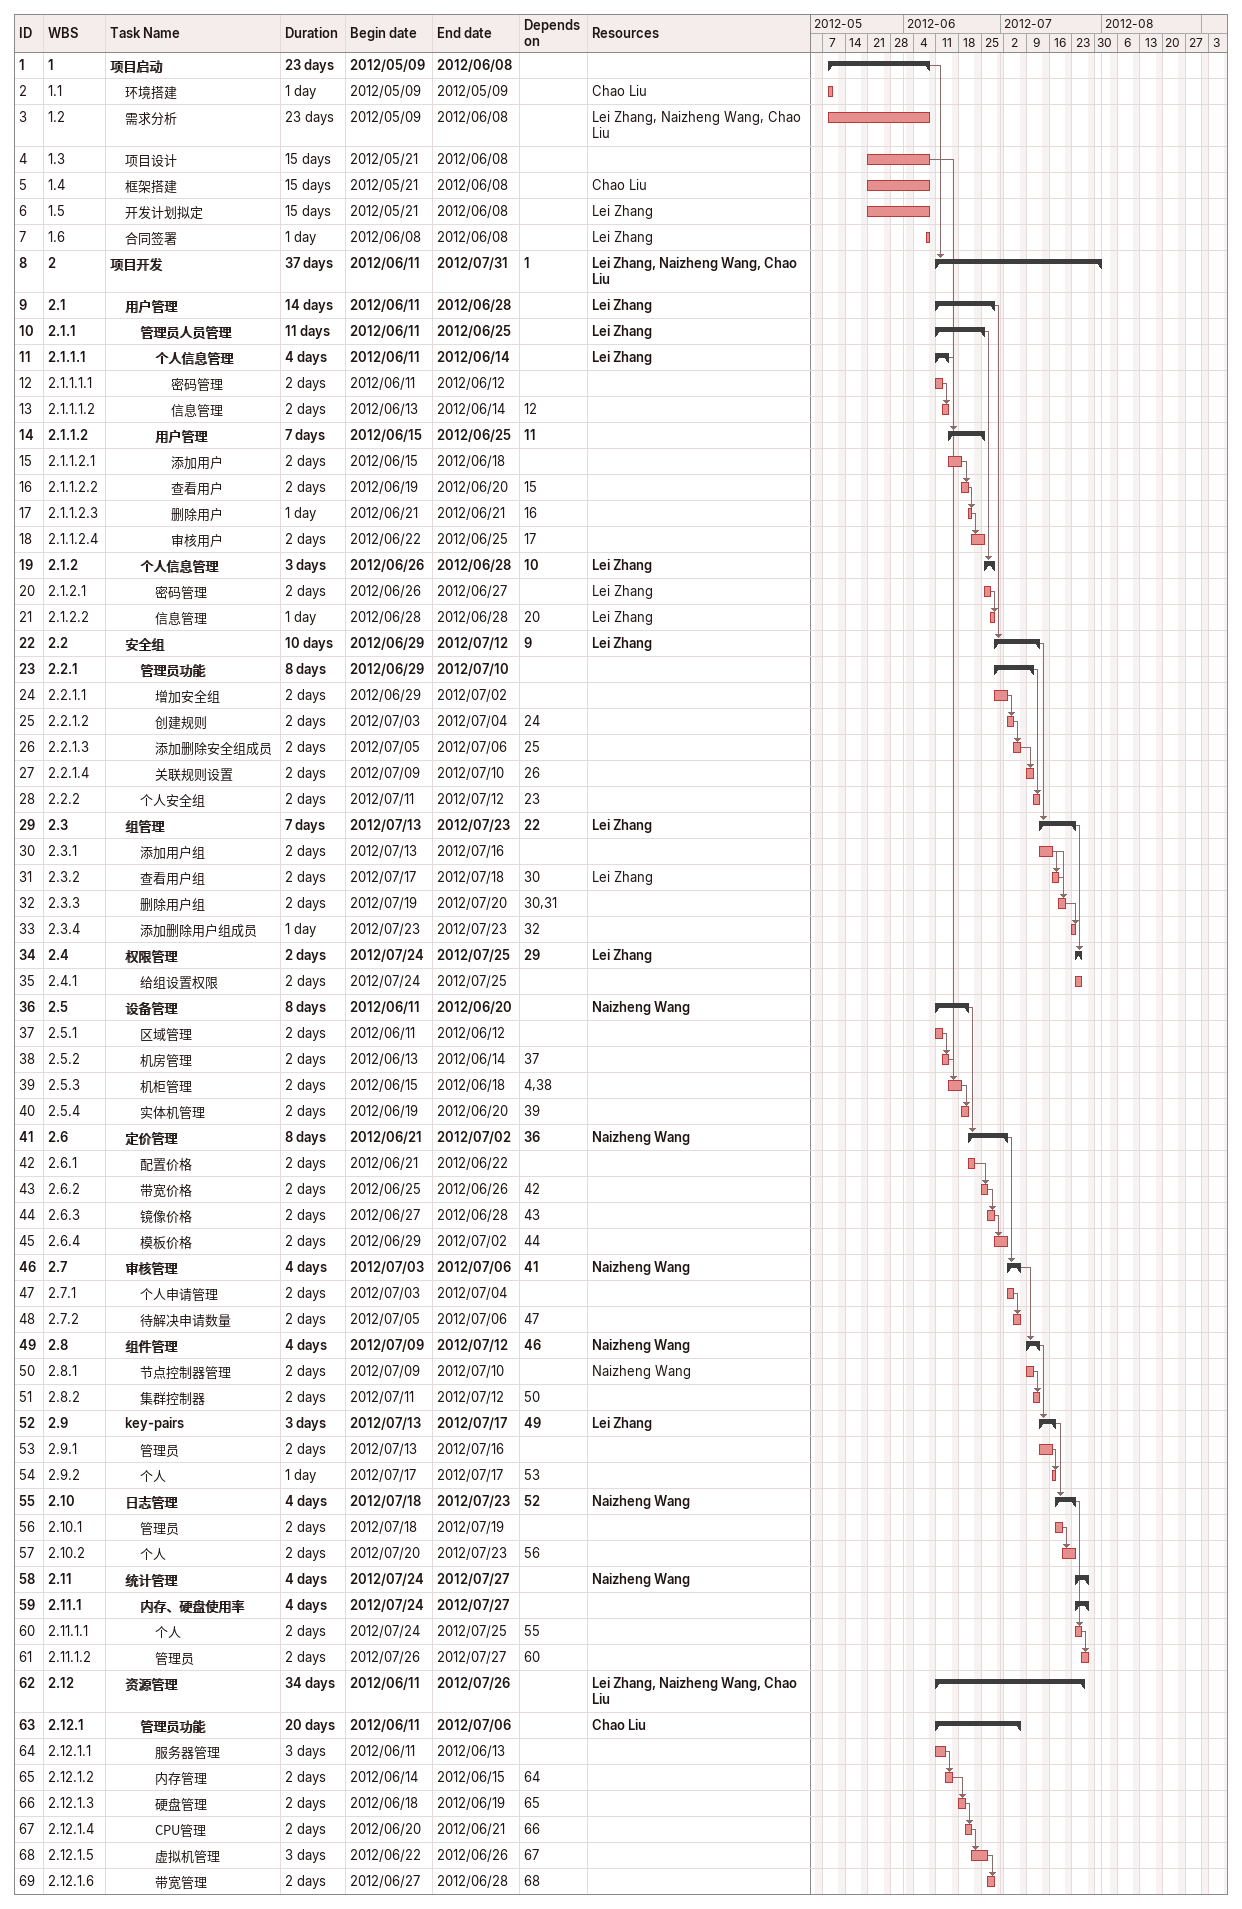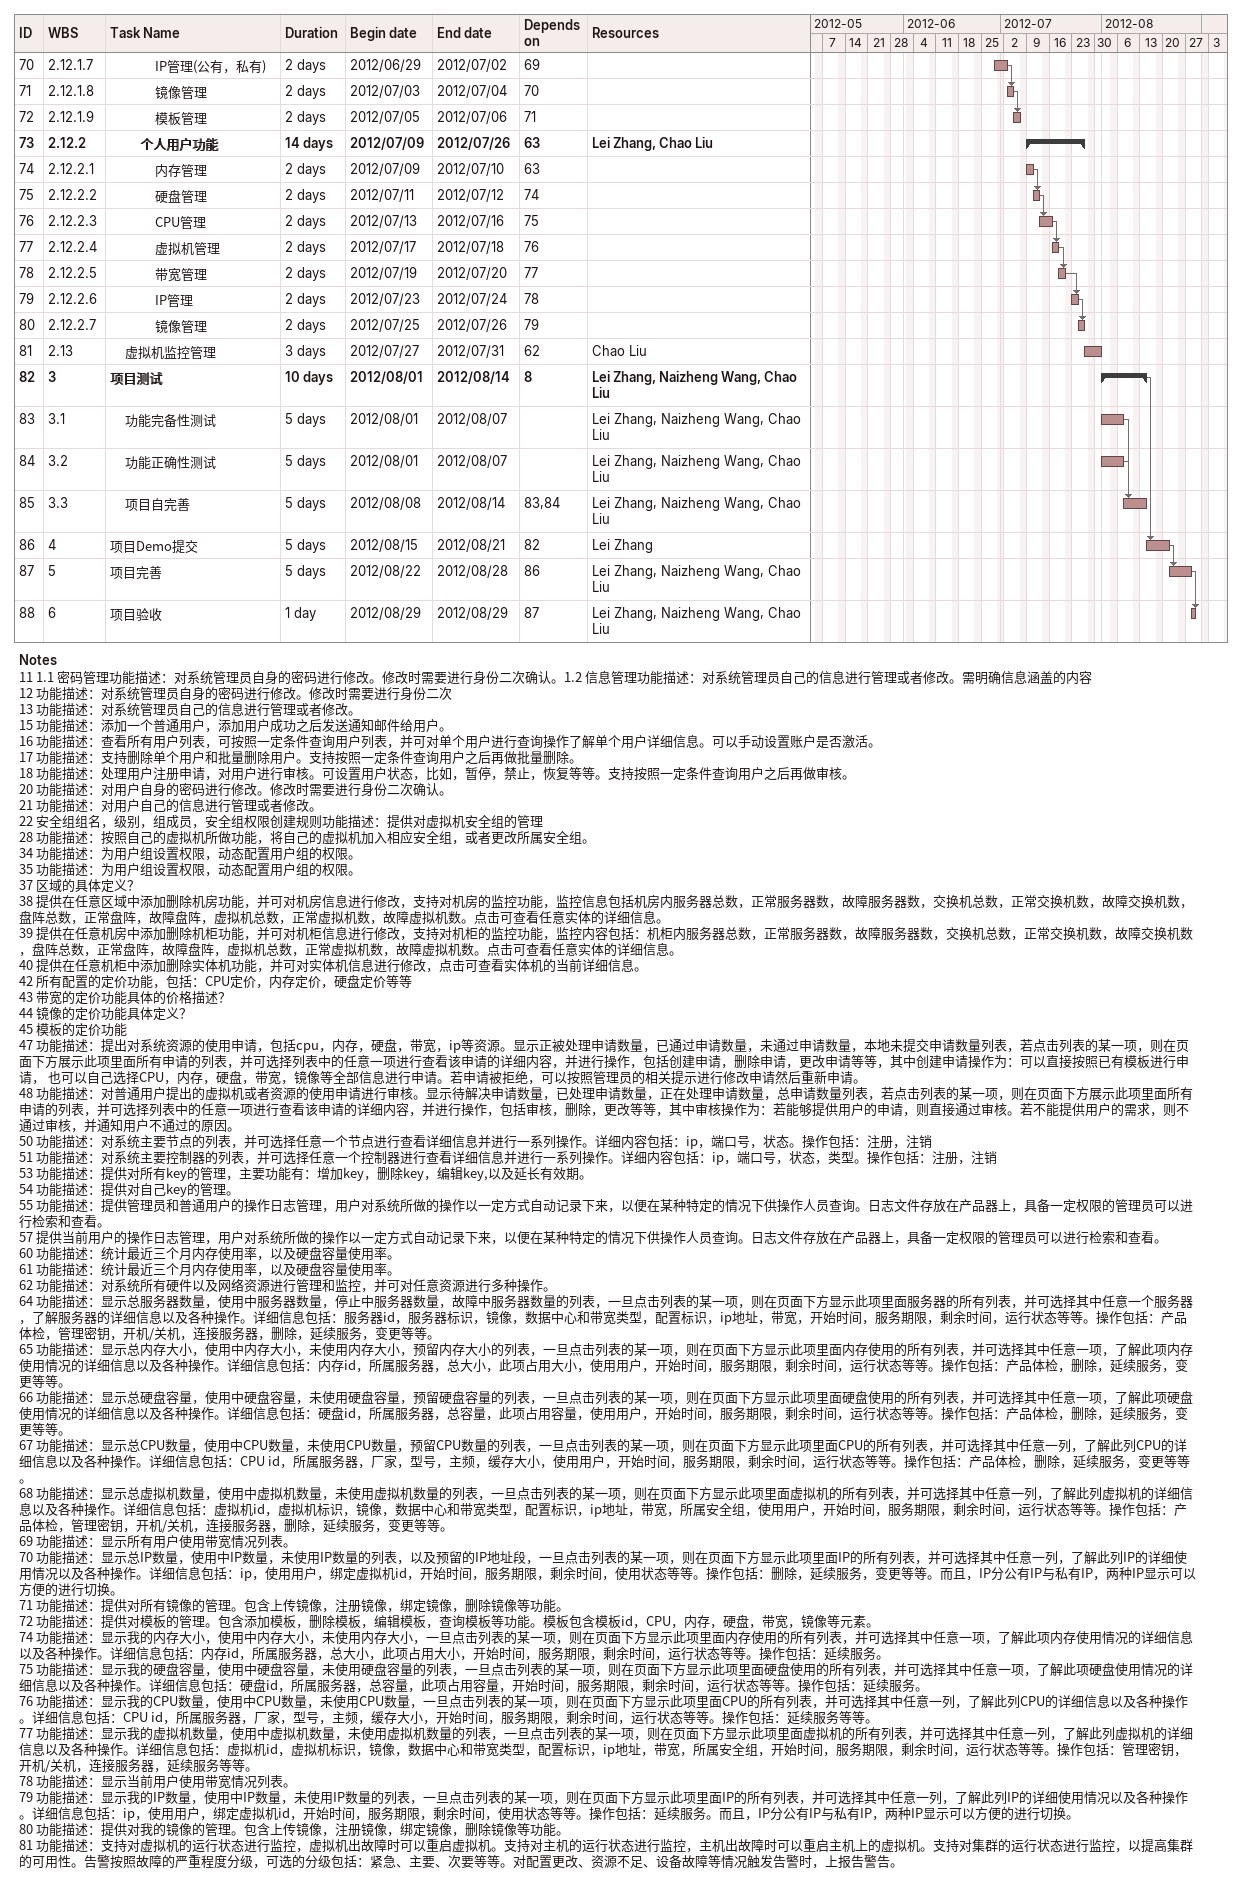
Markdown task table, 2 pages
| ID | WBS | Task | Duration | Start | Finish | Predecessors | Resources |
|---|---|---|---|---|---|---|---|
| 1 | 1 | **项目启动** | 23d | 2012-05-09 | 2012-06-08 |  |  |
| 2 | 1.1 | 环境搭建 | 1d | 2012-05-09 | 2012-05-09 |  | Chao Liu |
| 3 | 1.2 | 需求分析 | 23d | 2012-05-09 | 2012-06-08 |  | Lei Zhang, Naizheng Wang, Chao Liu |
| 4 | 1.3 | 项目设计 | 15d | 2012-05-21 | 2012-06-08 |  |  |
| 5 | 1.4 | 框架搭建 | 15d | 2012-05-21 | 2012-06-08 |  | Chao Liu |
| 6 | 1.5 | 开发计划拟定 | 15d | 2012-05-21 | 2012-06-08 |  | Lei Zhang |
| 7 | 1.6 | 合同签署 | 1d | 2012-06-08 | 2012-06-08 |  | Lei Zhang |
| 8 | 2 | **项目开发** | 37d | 2012-06-11 | 2012-07-31 | 1 | Lei Zhang, Naizheng Wang, Chao Liu |
| 9 | 2.1 | **用户管理** | 14d | 2012-06-11 | 2012-06-28 |  | Lei Zhang |
| 10 | 2.1.1 | **管理员人员管理** | 11d | 2012-06-11 | 2012-06-25 |  | Lei Zhang |
| 11 | 2.1.1.1 | **个人信息管理** | 4d | 2012-06-11 | 2012-06-14 |  | Lei Zhang |
| 12 | 2.1.1.1.1 | 密码管理 | 2d | 2012-06-11 | 2012-06-12 |  |  |
| 13 | 2.1.1.1.2 | 信息管理 | 2d | 2012-06-13 | 2012-06-14 | 12 |  |
| 14 | 2.1.1.2 | **用户管理** | 7d | 2012-06-15 | 2012-06-25 | 11 |  |
| 15 | 2.1.1.2.1 | 添加用户 | 2d | 2012-06-15 | 2012-06-18 |  |  |
| 16 | 2.1.1.2.2 | 查看用户 | 2d | 2012-06-19 | 2012-06-20 | 15 |  |
| 17 | 2.1.1.2.3 | 删除用户 | 1d | 2012-06-21 | 2012-06-21 | 16 |  |
| 18 | 2.1.1.2.4 | 审核用户 | 2d | 2012-06-22 | 2012-06-25 | 17 |  |
| 19 | 2.1.2 | **个人信息管理** | 3d | 2012-06-26 | 2012-06-28 | 10 | Lei Zhang |
| 20 | 2.1.2.1 | 密码管理 | 2d | 2012-06-26 | 2012-06-27 |  | Lei Zhang |
| 21 | 2.1.2.2 | 信息管理 | 1d | 2012-06-28 | 2012-06-28 | 20 | Lei Zhang |
| 22 | 2.2 | **安全组** | 10d | 2012-06-29 | 2012-07-12 | 9 | Lei Zhang |
| 23 | 2.2.1 | **管理员功能** | 8d | 2012-06-29 | 2012-07-10 |  |  |
| 24 | 2.2.1.1 | 增加安全组 | 2d | 2012-06-29 | 2012-07-02 |  |  |
| 25 | 2.2.1.2 | 创建规则 | 2d | 2012-07-03 | 2012-07-04 | 24 |  |
| 26 | 2.2.1.3 | 添加删除安全组成员 | 2d | 2012-07-05 | 2012-07-06 | 25 |  |
| 27 | 2.2.1.4 | 关联规则设置 | 2d | 2012-07-09 | 2012-07-10 | 26 |  |
| 28 | 2.2.2 | 个人安全组 | 2d | 2012-07-11 | 2012-07-12 | 23 |  |
| 29 | 2.3 | **组管理** | 7d | 2012-07-13 | 2012-07-23 | 22 | Lei Zhang |
| 30 | 2.3.1 | 添加用户组 | 2d | 2012-07-13 | 2012-07-16 |  |  |
| 31 | 2.3.2 | 查看用户组 | 2d | 2012-07-17 | 2012-07-18 | 30 | Lei Zhang |
| 32 | 2.3.3 | 删除用户组 | 2d | 2012-07-19 | 2012-07-20 | 30, 31 |  |
| 33 | 2.3.4 | 添加删除用户组成员 | 1d | 2012-07-23 | 2012-07-23 | 32 |  |
| 34 | 2.4 | **权限管理** | 2d | 2012-07-24 | 2012-07-25 | 29 | Lei Zhang |
| 35 | 2.4.1 | 给组设置权限 | 2d | 2012-07-24 | 2012-07-25 |  |  |
| 36 | 2.5 | **设备管理** | 8d | 2012-06-11 | 2012-06-20 |  | Naizheng Wang |
| 37 | 2.5.1 | 区域管理 | 2d | 2012-06-11 | 2012-06-12 |  |  |
| 38 | 2.5.2 | 机房管理 | 2d | 2012-06-13 | 2012-06-14 | 37 |  |
| 39 | 2.5.3 | 机柜管理 | 2d | 2012-06-15 | 2012-06-18 | 4, 38 |  |
| 40 | 2.5.4 | 实体机管理 | 2d | 2012-06-19 | 2012-06-20 | 39 |  |
| 41 | 2.6 | **定价管理** | 8d | 2012-06-21 | 2012-07-02 | 36 | Naizheng Wang |
| 42 | 2.6.1 | 配置价格 | 2d | 2012-06-21 | 2012-06-22 |  |  |
| 43 | 2.6.2 | 带宽价格 | 2d | 2012-06-25 | 2012-06-26 | 42 |  |
| 44 | 2.6.3 | 镜像价格 | 2d | 2012-06-27 | 2012-06-28 | 43 |  |
| 45 | 2.6.4 | 模板价格 | 2d | 2012-06-29 | 2012-07-02 | 44 |  |
| 46 | 2.7 | **审核管理** | 4d | 2012-07-03 | 2012-07-06 | 41 | Naizheng Wang |
| 47 | 2.7.1 | 个人申请管理 | 2d | 2012-07-03 | 2012-07-04 |  |  |
| 48 | 2.7.2 | 待解决申请数量 | 2d | 2012-07-05 | 2012-07-06 | 47 |  |
| 49 | 2.8 | **组件管理** | 4d | 2012-07-09 | 2012-07-12 | 46 | Naizheng Wang |
| 50 | 2.8.1 | 节点控制器管理 | 2d | 2012-07-09 | 2012-07-10 |  | Naizheng Wang |
| 51 | 2.8.2 | 集群控制器 | 2d | 2012-07-11 | 2012-07-12 | 50 |  |
| 52 | 2.9 | **key-pairs** | 3d | 2012-07-13 | 2012-07-17 | 49 | Lei Zhang |
| 53 | 2.9.1 | 管理员 | 2d | 2012-07-13 | 2012-07-16 |  |  |
| 54 | 2.9.2 | 个人 | 1d | 2012-07-17 | 2012-07-17 | 53 |  |
| 55 | 2.10 | **日志管理** | 4d | 2012-07-18 | 2012-07-23 | 52 | Naizheng Wang |
| 56 | 2.10.1 | 管理员 | 2d | 2012-07-18 | 2012-07-19 |  |  |
| 57 | 2.10.2 | 个人 | 2d | 2012-07-20 | 2012-07-23 | 56 |  |
| 58 | 2.11 | **统计管理** | 4d | 2012-07-24 | 2012-07-27 |  | Naizheng Wang |
| 59 | 2.11.1 | **内存、硬盘使用率** | 4d | 2012-07-24 | 2012-07-27 |  |  |
| 60 | 2.11.1.1 | 个人 | 2d | 2012-07-24 | 2012-07-25 | 55 |  |
| 61 | 2.11.1.2 | 管理员 | 2d | 2012-07-26 | 2012-07-27 | 60 |  |
| 62 | 2.12 | **资源管理** | 34d | 2012-06-11 | 2012-07-26 |  | Lei Zhang, Naizheng Wang, Chao Liu |
| 63 | 2.12.1 | **管理员功能** | 20d | 2012-06-11 | 2012-07-06 |  | Chao Liu |
| 64 | 2.12.1.1 | 服务器管理 | 3d | 2012-06-11 | 2012-06-13 |  |  |
| 65 | 2.12.1.2 | 内存管理 | 2d | 2012-06-14 | 2012-06-15 | 64 |  |
| 66 | 2.12.1.3 | 硬盘管理 | 2d | 2012-06-18 | 2012-06-19 | 65 |  |
| 67 | 2.12.1.4 | CPU管理 | 2d | 2012-06-20 | 2012-06-21 | 66 |  |
| 68 | 2.12.1.5 | 虚拟机管理 | 3d | 2012-06-22 | 2012-06-26 | 67 |  |
| 69 | 2.12.1.6 | 带宽管理 | 2d | 2012-06-27 | 2012-06-28 | 68 |  |
| 70 | 2.12.1.7 | IP管理(公有，私有) | 2d | 2012-06-29 | 2012-07-02 | 69 |  |
| 71 | 2.12.1.8 | 镜像管理 | 2d | 2012-07-03 | 2012-07-04 | 70 |  |
| 72 | 2.12.1.9 | 模板管理 | 2d | 2012-07-05 | 2012-07-06 | 71 |  |
| 73 | 2.12.2 | **个人用户功能** | 14d | 2012-07-09 | 2012-07-26 | 63 | Lei Zhang, Chao Liu |
| 74 | 2.12.2.1 | 内存管理 | 2d | 2012-07-09 | 2012-07-10 | 63 |  |
| 75 | 2.12.2.2 | 硬盘管理 | 2d | 2012-07-11 | 2012-07-12 | 74 |  |
| 76 | 2.12.2.3 | CPU管理 | 2d | 2012-07-13 | 2012-07-16 | 75 |  |
| 77 | 2.12.2.4 | 虚拟机管理 | 2d | 2012-07-17 | 2012-07-18 | 76 |  |
| 78 | 2.12.2.5 | 带宽管理 | 2d | 2012-07-19 | 2012-07-20 | 77 |  |
| 79 | 2.12.2.6 | IP管理 | 2d | 2012-07-23 | 2012-07-24 | 78 |  |
| 80 | 2.12.2.7 | 镜像管理 | 2d | 2012-07-25 | 2012-07-26 | 79 |  |
| 81 | 2.13 | 虚拟机监控管理 | 3d | 2012-07-27 | 2012-07-31 | 62 | Chao Liu |
| 82 | 3 | **项目测试** | 10d | 2012-08-01 | 2012-08-14 | 8 | Lei Zhang, Naizheng Wang, Chao Liu |
| 83 | 3.1 | 功能完备性测试 | 5d | 2012-08-01 | 2012-08-07 |  | Lei Zhang, Naizheng Wang, Chao Liu |
| 84 | 3.2 | 功能正确性测试 | 5d | 2012-08-01 | 2012-08-07 |  | Lei Zhang, Naizheng Wang, Chao Liu |
| 85 | 3.3 | 项目自完善 | 5d | 2012-08-08 | 2012-08-14 | 83, 84 | Lei Zhang, Naizheng Wang, Chao Liu |
| 86 | 4 | 项目Demo提交 | 5d | 2012-08-15 | 2012-08-21 | 82 | Lei Zhang |
| 87 | 5 | 项目完善 | 5d | 2012-08-22 | 2012-08-28 | 86 | Lei Zhang, Naizheng Wang, Chao Liu |
| 88 | 6 | 项目验收 | 1d | 2012-08-29 | 2012-08-29 | 87 | Lei Zhang, Naizheng Wang, Chao Liu |

Notes
- 11: 1.1 密码管理 功能描述：对系统管理员自身的密码进行修改。修改时需要进行身份二次确认。 1.2 信息管理 功能描述：对系统管理员自己的信息进行管理或者修改。 需明确信息涵盖的内容
- 12: 功能描述：对系统管理员自身的密码进行修改。修改时需要进行身份二次
- 13: 功能描述：对系统管理员自己的信息进行管理或者修改。
- 15: 功能描述：添加一个普通用户，添加用户成功之后发送通知邮件给用户。
- 16: 功能描述：查看所有用户列表，可按照一定条件查询用户列表，并可对单个用户进行查询操作了解单个用户详细信息。可以手动设置账户是否激活。
- 17: 功能描述：支持删除单个用户和批量删除用户。支持按照一定条件查询用户之后再做批量删除。
- 18: 功能描述：处理用户注册申请，对用户进行审核。可设置用户状态，比如，暂停，禁止，恢复等等。支持按照一定条件查询用户之后再做审核。
- 20: 功能描述：对用户自身的密码进行修改。修改时需要进行身份二次确认。
- 21: 功能描述：对用户自己的信息进行管理或者修改。
- 22: 安全组组名，级别，组成员，安全组权限 创建规则 功能描述：提供对虚拟机安全组的管理
- 28: 功能描述：按照自己的虚拟机所做功能，将自己的虚拟机加入相应安全组，或者更改所属安全组。
- 34: 功能描述：为用户组设置权限，动态配置用户组的权限。
- 35: 功能描述：为用户组设置权限，动态配置用户组的权限。
- 37: 区域的具体定义？
- 38: 提供在任意区域中添加删除机房功能，并可对机房信息进行修改，支持对机房的监控功能，监控信息包括机房内服务器总数，正常服务器数，故障服务器数，交换机总数，正常交换机数，故障交换机数，盘阵总数，正常盘阵，故障盘阵，虚拟机总数，正常虚拟机数，故障虚拟机数。点击可查看任意实体的详细信息。
- 39: 提供在任意机房中添加删除机柜功能，并可对机柜信息进行修改，支持对机柜的监控功能，监控内容包括：机柜内服务器总数，正常服务器数，故障服务器数，交换机总数，正常交换机数，故障交换机数，盘阵总数，正常盘阵，故障盘阵，虚拟机总数，正常虚拟机数，故障虚拟机数。点击可查看任意实体的详细信息。
- 40: 提供在任意机柜中添加删除实体机功能，并可对实体机信息进行修改，点击可查看实体机的当前详细信息。
- 42: 所有配置的定价功能，包括：CPU定价，内存定价，硬盘定价等等
- 43: 带宽的定价功能 具体的价格描述？
- 44: 镜像的定价功能 具体定义？
- 45: 模板的定价功能
- 47: 功能描述：提出对系统资源的使用申请，包括cpu，内存，硬盘，带宽，ip等资源。显示正被处理申请数量，已通过申请数量，未通过申请数量，本地未提交申请数量列表，若点击列表的某一项，则在页面下方展示此项里面所有申请的列表，并可选择列表中的任意一项进行查看该申请的详细内容，并进行操作，包括创建申请，删除申请，更改申请等等，其中创建申请操作为：可以直接按照已有模板进行申请， 也可以自己选择CPU，内存，硬盘，带宽，镜像等全部信息进行申请。若申请被拒绝，可以按照管理员的相关提示进行修改申请然后重新申请。
- 48: 功能描述：对普通用户提出的虚拟机或者资源的使用申请进行审核。显示待解决申请数量，已处理申请数量，正在处理申请数量，总申请数量列表，若点击列表的某一项，则在页面下方展示此项里面所有申请的列表，并可选择列表中的任意一项进行查看该申请的详细内容，并进行操作，包括审核，删除，更改等等，其中审核操作为：若能够提供用户的申请，则直接通过审核。若不能提供用户的需求，则不通过审核，并通知用户不通过的原因。
- 50: 功能描述：对系统主要节点的列表，并可选择任意一个节点进行查看详细信息并进行一系列操作。详细内容包括：ip，端口号，状态。操作包括：注册，注销
- 51: 功能描述：对系统主要控制器的列表，并可选择任意一个控制器进行查看详细信息并进行一系列操作。详细内容包括：ip，端口号，状态，类型。操作包括：注册，注销
- 53: 功能描述：提供对所有key的管理，主要功能有：增加key，删除key，编辑key,以及延长有效期。
- 54: 功能描述：提供对自己key的管理。
- 55: 功能描述：提供管理员和普通用户的操作日志管理，用户对系统所做的操作以一定方式自动记录下来，以便在某种特定的情况下供操作人员查询。日志文件存放在产品器上，具备一定权限的管理员可以进行检索和查看。
- 57: 提供当前用户的操作日志管理，用户对系统所做的操作以一定方式自动记录下来，以便在某种特定的情况下供操作人员查询。日志文件存放在产品器上，具备一定权限的管理员可以进行检索和查看。
- 60: 功能描述：统计最近三个月内存使用率，以及硬盘容量使用率。
- 61: 功能描述：统计最近三个月内存使用率，以及硬盘容量使用率。
- 62: 功能描述：对系统所有硬件以及网络资源进行管理和监控，并可对任意资源进行多种操作。
- 64: 功能描述：显示总服务器数量，使用中服务器数量，停止中服务器数量，故障中服务器数量的列表，一旦点击列表的某一项，则在页面下方显示此项里面服务器的所有列表，并可选择其中任意一个服务器，了解服务器的详细信息以及各种操作。详细信息包括：服务器id，服务器标识，镜像，数据中心和带宽类型，配置标识，ip地址，带宽，开始时间，服务期限，剩余时间，运行状态等等。操作包括：产品体检，管理密钥，开机/关机，连接服务器，删除，延续服务，变更等等。
- 65: 功能描述：显示总内存大小，使用中内存大小，未使用内存大小，预留内存大小的列表，一旦点击列表的某一项，则在页面下方显示此项里面内存使用的所有列表，并可选择其中任意一项，了解此项内存使用情况的详细信息以及各种操作。详细信息包括：内存id，所属服务器，总大小，此项占用大小，使用用户，开始时间，服务期限，剩余时间，运行状态等等。操作包括：产品体检，删除，延续服务，变更等等。
- 66: 功能描述：显示总硬盘容量，使用中硬盘容量，未使用硬盘容量，预留硬盘容量的列表，一旦点击列表的某一项，则在页面下方显示此项里面硬盘使用的所有列表，并可选择其中任意一项，了解此项硬盘使用情况的详细信息以及各种操作。详细信息包括：硬盘id，所属服务器，总容量，此项占用容量，使用用户，开始时间，服务期限，剩余时间，运行状态等等。操作包括：产品体检，删除，延续服务，变更等等。
- 67: 功能描述：显示总CPU数量，使用中CPU数量，未使用CPU数量，预留CPU数量的列表，一旦点击列表的某一项，则在页面下方显示此项里面CPU的所有列表，并可选择其中任意一列，了解此列CPU的详细信息以及各种操作。详细信息包括：CPU id，所属服务器，厂家，型号，主频，缓存大小，使用用户，开始时间，服务期限，剩余时间，运行状态等等。操作包括：产品体检，删除，延续服务，变更等等。
- 68: 功能描述：显示总虚拟机数量，使用中虚拟机数量，未使用虚拟机数量的列表，一旦点击列表的某一项，则在页面下方显示此项里面虚拟机的所有列表，并可选择其中任意一列，了解此列虚拟机的详细信息以及各种操作。详细信息包括：虚拟机id，虚拟机标识，镜像，数据中心和带宽类型，配置标识，ip地址，带宽，所属安全组，使用用户，开始时间，服务期限，剩余时间，运行状态等等。操作包括：产品体检，管理密钥，开机/关机，连接服务器，删除，延续服务，变更等等。
- 69: 功能描述：显示所有用户使用带宽情况列表。
- 70: 功能描述：显示总IP数量，使用中IP数量，未使用IP数量的列表，以及预留的IP地址段，一旦点击列表的某一项，则在页面下方显示此项里面IP的所有列表，并可选择其中任意一列，了解此列IP的详细使用情况以及各种操作。详细信息包括：ip，使用用户，绑定虚拟机id，开始时间，服务期限，剩余时间，使用状态等等。操作包括：删除，延续服务，变更等等。而且，IP分公有IP与私有IP，两种IP显示可以方便的进行切换。
- 71: 功能描述：提供对所有镜像的管理。包含上传镜像，注册镜像，绑定镜像，删除镜像等功能。
- 72: 功能描述：提供对模板的管理。包含添加模板，删除模板，编辑模板，查询模板等功能。模板包含模板id，CPU，内存，硬盘，带宽，镜像等元素。
- 74: 功能描述：显示我的内存大小，使用中内存大小，未使用内存大小，一旦点击列表的某一项，则在页面下方显示此项里面内存使用的所有列表，并可选择其中任意一项，了解此项内存使用情况的详细信息以及各种操作。详细信息包括：内存id，所属服务器，总大小，此项占用大小，开始时间，服务期限，剩余时间，运行状态等等。操作包括：延续服务。
- 75: 功能描述：显示我的硬盘容量，使用中硬盘容量，未使用硬盘容量的列表，一旦点击列表的某一项，则在页面下方显示此项里面硬盘使用的所有列表，并可选择其中任意一项，了解此项硬盘使用情况的详细信息以及各种操作。详细信息包括：硬盘id，所属服务器，总容量，此项占用容量，开始时间，服务期限，剩余时间，运行状态等等。操作包括：延续服务。
- 76: 功能描述：显示我的CPU数量，使用中CPU数量，未使用CPU数量，一旦点击列表的某一项，则在页面下方显示此项里面CPU的所有列表，并可选择其中任意一列，了解此列CPU的详细信息以及各种操作。详细信息包括：CPU id，所属服务器，厂家，型号，主频，缓存大小，开始时间，服务期限，剩余时间，运行状态等等。操作包括：延续服务等等。
- 77: 功能描述：显示我的虚拟机数量，使用中虚拟机数量，未使用虚拟机数量的列表，一旦点击列表的某一项，则在页面下方显示此项里面虚拟机的所有列表，并可选择其中任意一列，了解此列虚拟机的详细信息以及各种操作。详细信息包括：虚拟机id，虚拟机标识，镜像，数据中心和带宽类型，配置标识，ip地址，带宽，所属安全组，开始时间，服务期限，剩余时间，运行状态等等。操作包括：管理密钥，开机/关机，连接服务器，延续服务等等。
- 78: 功能描述：显示当前用户使用带宽情况列表。
- 79: 功能描述：显示我的IP数量，使用中IP数量，未使用IP数量的列表，一旦点击列表的某一项，则在页面下方显示此项里面IP的所有列表，并可选择其中任意一列，了解此列IP的详细使用情况以及各种操作。详细信息包括：ip，使用用户，绑定虚拟机id，开始时间，服务期限，剩余时间，使用状态等等。操作包括：延续服务。而且，IP分公有IP与私有IP，两种IP显示可以方便的进行切换。
- 80: 功能描述：提供对我的镜像的管理。包含上传镜像，注册镜像，绑定镜像，删除镜像等功能。
- 81: 功能描述：支持对虚拟机的运行状态进行监控，虚拟机出故障时可以重启虚拟机。支持对主机的运行状态进行监控，主机出故障时可以重启主机上的虚拟机。支持对集群的运行状态进行监控，以提高集群的可用性。告警按照故障的严重程度分级，可选的分级包括：紧急、主要、次要等等。对配置更改、资源不足、设备故障等情况触发告警时，上报告警告。
